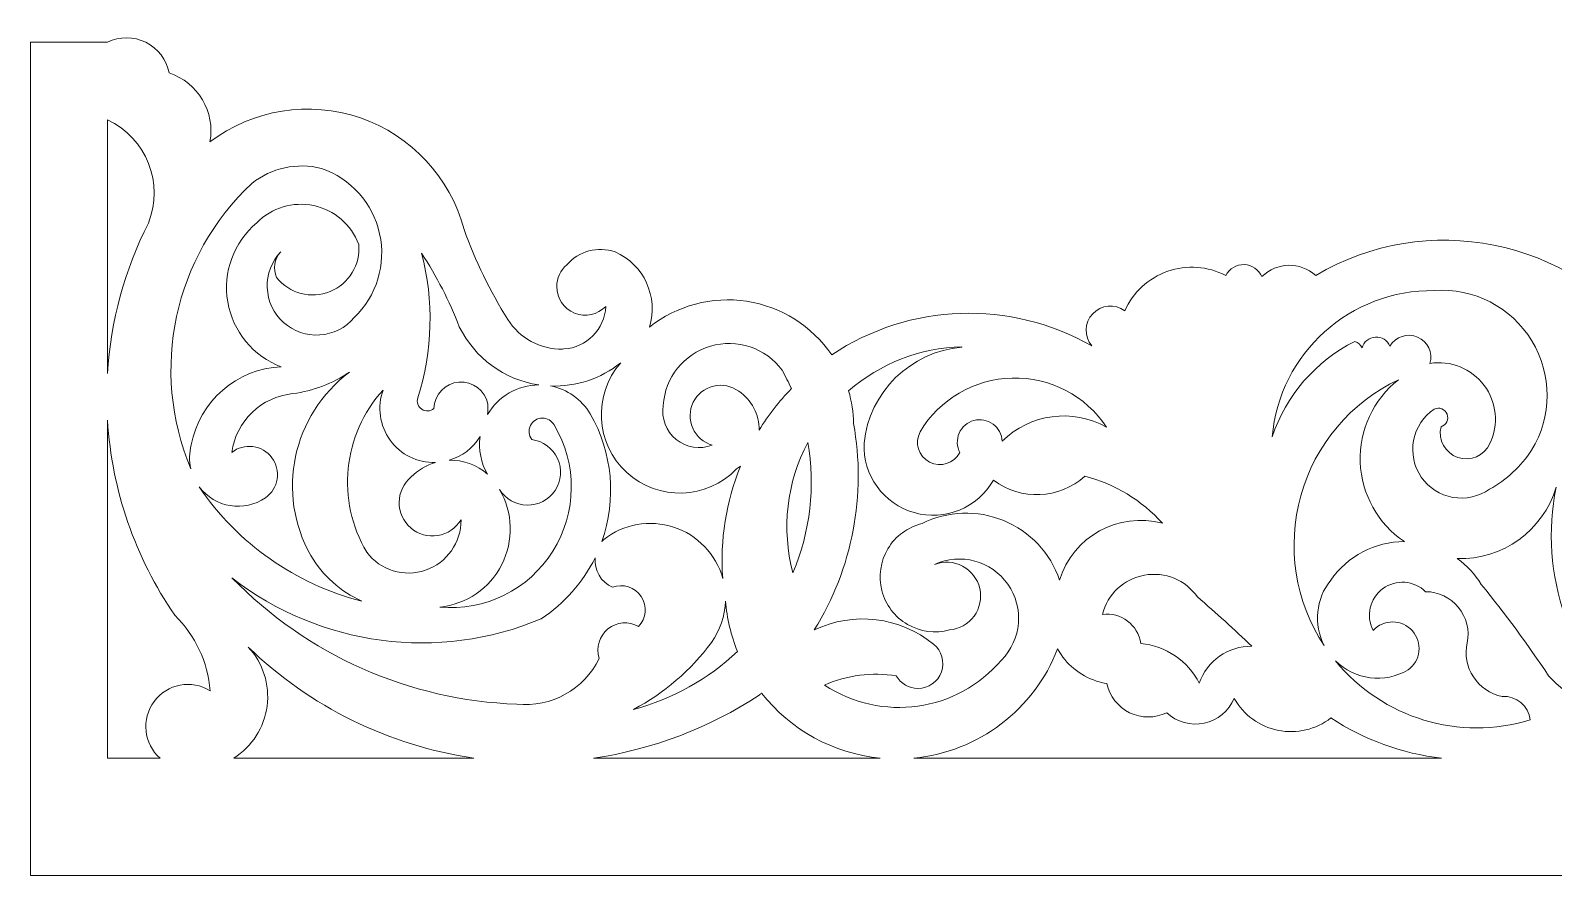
# Model space of a CAD drawing. Header units: millimetres. Extents: x 5492 to 5694, y 3685 to 3774.
# Drawn here: x 5492.2 to 5548.6, y 3685.5 to 3716.8 of the extents above; entities that cross this region are included whole.
import ezdxf

# ---------------------------------------------------------------- set-up
doc = ezdxf.new("R2010")
doc.units = ezdxf.units.MM
doc.header["$MEASUREMENT"] = 0
doc.layers.add('SITARA ALL', color=18, linetype='Continuous', true_color=0x000000)

msp = doc.modelspace()

# ---------------------------------------------------------------- linework, layer by layer
at = {"layer": 'SITARA ALL', "color": 1, "lineweight": 9, "true_color": 0xff0000}
for points, knots in [([(5592.227, 3716.796), (5599.029, 3716.793), (5605.627, 3714.451), (5610.912, 3710.169), (5613.261, 3708.487), (5615.791, 3707.075), (5618.456, 3705.959), (5619.719, 3705.362), (5621.225, 3705.707), (5622.102, 3706.796), (5622.043, 3707.151), (5622.174, 3707.512), (5622.447, 3707.748), (5622.72, 3707.984), (5623.096, 3708.06), (5623.44, 3707.951), (5623.859, 3708.61), (5624.619, 3708.97), (5625.394, 3708.879), (5626.169, 3708.788), (5626.824, 3708.259), (5627.079, 3707.521), (5628.061, 3707.614), (5628.966, 3706.977), (5629.213, 3706.021), (5629.488, 3706.807), (5630.316, 3707.257), (5631.126, 3707.062), (5631.935, 3706.867), (5632.466, 3706.09), (5632.354, 3705.264), (5635.207, 3709.1), (5640.503, 3710.157), (5644.615, 3707.721), (5645.184, 3708.239), (5646.059, 3708.221), (5646.607, 3707.681), (5646.723, 3707.942), (5646.979, 3708.113), (5647.264, 3708.122), (5647.55, 3708.131), (5647.816, 3707.975), (5647.948, 3707.721), (5648.612, 3708.067), (5649.391, 3708.123), (5650.099, 3707.876), (5650.807, 3707.629), (5651.381, 3707.1), (5651.686, 3706.416), (5652.053, 3706.686), (5652.565, 3706.638), (5652.876, 3706.306), (5653.188, 3705.974), (5653.201, 3705.46), (5652.908, 3705.111), (5655.921, 3706.84), (5659.656, 3706.711), (5662.544, 3704.781), (5663.273, 3705.852), (5664.416, 3706.571), (5665.697, 3706.766), (5666.977, 3706.961), (5668.282, 3706.613), (5669.297, 3705.808), (5668.95, 3706.925), (5669.5, 3708.126), (5670.572, 3708.595), (5671.208, 3708.818), (5671.917, 3708.627), (5672.356, 3708.115), (5672.593, 3707.915), (5672.73, 3707.619), (5672.73, 3707.309), (5672.73, 3706.879), (5672.469, 3706.491), (5672.07, 3706.33), (5671.671, 3706.168), (5671.214, 3706.265), (5670.915, 3706.574), (5670.955, 3705.729), (5671.624, 3705.049), (5672.469, 3704.999), (5672.469, 3704.999), (5672.514, 3704.996), (5672.514, 3704.996), (5673.336, 3704.98), (5674.106, 3705.395), (5674.543, 3706.091), (5675.202, 3707.141), (5675.745, 3708.259), (5676.162, 3709.426), (5676.674, 3711.358), (5678.117, 3712.908), (5680.006, 3713.558), (5681.896, 3714.209), (5683.987, 3713.874), (5685.579, 3712.668), (5685.373, 3713.778), (5686.021, 3714.87), (5687.093, 3715.223), (5687.187, 3715.714), (5687.504, 3716.133), (5687.951, 3716.357), (5688.397, 3716.581), (5688.923, 3716.583), (5689.372, 3716.364), (5689.372, 3716.364), (5692.227, 3716.364), (5692.227, 3716.364), (5692.227, 3716.364), (5692.227, 3689.842), (5692.227, 3689.842), (5692.227, 3689.842), (5692.227, 3685.496), (5692.227, 3685.496), (5692.227, 3685.496), (5592.227, 3685.496), (5592.227, 3685.496), (5592.227, 3685.496), (5492.227, 3685.496), (5492.227, 3685.496), (5492.227, 3685.496), (5492.227, 3689.842), (5492.227, 3689.842), (5492.227, 3689.842), (5492.227, 3716.364), (5492.227, 3716.364), (5492.227, 3716.364), (5495.081, 3716.364), (5495.081, 3716.364), (5495.53, 3716.583), (5496.056, 3716.581), (5496.503, 3716.357), (5496.949, 3716.133), (5497.266, 3715.714), (5497.36, 3715.223), (5498.432, 3714.871), (5499.079, 3713.778), (5498.874, 3712.668), (5500.466, 3713.875), (5502.557, 3714.208), (5504.447, 3713.558), (5506.336, 3712.908), (5507.778, 3711.358), (5508.291, 3709.426), (5508.709, 3708.259), (5509.251, 3707.141), (5509.91, 3706.091), (5510.347, 3705.395), (5511.117, 3704.979), (5511.939, 3704.996), (5511.939, 3704.996), (5511.984, 3704.999), (5511.984, 3704.999), (5512.829, 3705.05), (5513.499, 3705.728), (5513.538, 3706.574), (5513.239, 3706.265), (5512.782, 3706.169), (5512.383, 3706.33), (5511.984, 3706.491), (5511.723, 3706.879), (5511.723, 3707.309), (5511.723, 3707.619), (5511.86, 3707.915), (5512.097, 3708.115), (5512.536, 3708.628), (5513.245, 3708.818), (5513.881, 3708.595), (5514.954, 3708.127), (5515.502, 3706.926), (5515.156, 3705.808), (5516.171, 3706.614), (5517.476, 3706.961), (5518.756, 3706.766), (5520.037, 3706.572), (5521.18, 3705.852), (5521.909, 3704.781), (5524.796, 3706.712), (5528.531, 3706.839), (5531.545, 3705.111), (5531.251, 3705.46), (5531.266, 3705.973), (5531.577, 3706.306), (5531.888, 3706.638), (5532.4, 3706.685), (5532.767, 3706.416), (5533.072, 3707.1), (5533.647, 3707.629), (5534.354, 3707.876), (5535.062, 3708.123), (5535.841, 3708.067), (5536.506, 3707.721), (5536.637, 3707.975), (5536.903, 3708.131), (5537.189, 3708.122), (5537.475, 3708.114), (5537.73, 3707.942), (5537.847, 3707.681), (5538.393, 3708.221), (5539.269, 3708.238), (5539.838, 3707.721), (5543.948, 3710.162), (5549.243, 3709.097), (5552.099, 3705.264), (5551.986, 3706.09), (5552.518, 3706.867), (5553.328, 3707.062), (5554.137, 3707.258), (5554.964, 3706.807), (5555.241, 3706.021), (5555.486, 3706.977), (5556.392, 3707.613), (5557.375, 3707.521), (5557.628, 3708.259), (5558.284, 3708.787), (5559.059, 3708.879), (5559.834, 3708.971), (5560.594, 3708.61), (5561.014, 3707.951), (5561.357, 3708.061), (5561.733, 3707.983), (5562.006, 3707.748), (5562.279, 3707.512), (5562.41, 3707.151), (5562.352, 3706.796), (5563.229, 3705.708), (5564.734, 3705.361), (5565.997, 3705.959), (5568.662, 3707.075), (5571.192, 3708.487), (5573.541, 3710.169), (5578.825, 3714.452), (5585.424, 3716.792), (5592.227, 3716.796)], [0, 0, 0, 0, 0.012821, 0.012821, 0.012821, 0.025641, 0.025641, 0.025641, 0.038462, 0.038462, 0.038462, 0.051282, 0.051282, 0.051282, 0.064103, 0.064103, 0.064103, 0.076923, 0.076923, 0.076923, 0.089744, 0.089744, 0.089744, 0.102564, 0.102564, 0.102564, 0.115385, 0.115385, 0.115385, 0.128205, 0.128205, 0.128205, 0.141026, 0.141026, 0.141026, 0.153846, 0.153846, 0.153846, 0.166667, 0.166667, 0.166667, 0.179487, 0.179487, 0.179487, 0.192308, 0.192308, 0.192308, 0.205128, 0.205128, 0.205128, 0.217949, 0.217949, 0.217949, 0.230769, 0.230769, 0.230769, 0.24359, 0.24359, 0.24359, 0.25641, 0.25641, 0.25641, 0.269231, 0.269231, 0.269231, 0.282051, 0.282051, 0.282051, 0.294872, 0.294872, 0.294872, 0.307692, 0.307692, 0.307692, 0.320513, 0.320513, 0.320513, 0.333333, 0.333333, 0.333333, 0.346154, 0.346154, 0.346154, 0.358974, 0.358974, 0.358974, 0.371795, 0.371795, 0.371795, 0.384615, 0.384615, 0.384615, 0.397436, 0.397436, 0.397436, 0.410256, 0.410256, 0.410256, 0.423077, 0.423077, 0.423077, 0.435897, 0.435897, 0.435897, 0.448718, 0.448718, 0.448718, 0.461538, 0.461538, 0.461538, 0.474359, 0.474359, 0.474359, 0.487179, 0.487179, 0.487179, 0.5, 0.5, 0.5, 0.512821, 0.512821, 0.512821, 0.525641, 0.525641, 0.525641, 0.538462, 0.538462, 0.538462, 0.551282, 0.551282, 0.551282, 0.564103, 0.564103, 0.564103, 0.576923, 0.576923, 0.576923, 0.589744, 0.589744, 0.589744, 0.602564, 0.602564, 0.602564, 0.615385, 0.615385, 0.615385, 0.628205, 0.628205, 0.628205, 0.641026, 0.641026, 0.641026, 0.653846, 0.653846, 0.653846, 0.666667, 0.666667, 0.666667, 0.679487, 0.679487, 0.679487, 0.692308, 0.692308, 0.692308, 0.705128, 0.705128, 0.705128, 0.717949, 0.717949, 0.717949, 0.730769, 0.730769, 0.730769, 0.74359, 0.74359, 0.74359, 0.75641, 0.75641, 0.75641, 0.769231, 0.769231, 0.769231, 0.782051, 0.782051, 0.782051, 0.794872, 0.794872, 0.794872, 0.807692, 0.807692, 0.807692, 0.820513, 0.820513, 0.820513, 0.833333, 0.833333, 0.833333, 0.846154, 0.846154, 0.846154, 0.858974, 0.858974, 0.858974, 0.871795, 0.871795, 0.871795, 0.884615, 0.884615, 0.884615, 0.897436, 0.897436, 0.897436, 0.910256, 0.910256, 0.910256, 0.923077, 0.923077, 0.923077, 0.935897, 0.935897, 0.935897, 0.948718, 0.948718, 0.948718, 0.961538, 0.961538, 0.961538, 0.974359, 0.974359, 0.974359, 0.987179, 0.987179, 0.987179, 1, 1, 1, 1]), ([(5495.081, 3713.483), (5495.081, 3713.483), (5495.081, 3704.087), (5495.081, 3704.087), (5495.199, 3706.029), (5495.715, 3707.927), (5496.595, 3709.662), (5497.184, 3711.136), (5496.521, 3712.813), (5495.081, 3713.483)], [0, 0, 0, 0, 0.333333, 0.333333, 0.333333, 0.666667, 0.666667, 0.666667, 1, 1, 1, 1]), ([(5503.003, 3711.688), (5502.103, 3711.914), (5501.15, 3711.708), (5500.424, 3711.13), (5497.54, 3708.423), (5496.638, 3704.215), (5498.165, 3700.566), (5498.098, 3700.858), (5498.105, 3701.162), (5498.184, 3701.451), (5498.487, 3703.072), (5499.871, 3704.269), (5501.518, 3704.338), (5500.477, 3704.73), (5499.722, 3705.647), (5499.535, 3706.744), (5499.348, 3707.841), (5499.759, 3708.956), (5500.612, 3709.671), (5501.158, 3710.229), (5501.953, 3710.47), (5502.718, 3710.309), (5503.482, 3710.147), (5504.111, 3709.606), (5504.386, 3708.874), (5504.456, 3708.122), (5504.024, 3707.413), (5503.325, 3707.129), (5502.625, 3706.844), (5501.821, 3707.053), (5501.347, 3707.641), (5501.2, 3707.964), (5501.262, 3708.343), (5501.503, 3708.603), (5501.162, 3708.246), (5500.979, 3707.766), (5500.998, 3707.272), (5501.016, 3706.778), (5501.234, 3706.313), (5501.601, 3705.982), (5501.969, 3705.652), (5502.454, 3705.484), (5502.948, 3705.518), (5503.441, 3705.552), (5503.899, 3705.783), (5504.218, 3706.161), (5505.052, 3706.961), (5505.41, 3708.137), (5505.161, 3709.266), (5504.913, 3710.394), (5504.096, 3711.312), (5503.003, 3711.688)], [0, 0, 0, 0, 0.058824, 0.058824, 0.058824, 0.117647, 0.117647, 0.117647, 0.176471, 0.176471, 0.176471, 0.235294, 0.235294, 0.235294, 0.294118, 0.294118, 0.294118, 0.352941, 0.352941, 0.352941, 0.411765, 0.411765, 0.411765, 0.470588, 0.470588, 0.470588, 0.529412, 0.529412, 0.529412, 0.588235, 0.588235, 0.588235, 0.647059, 0.647059, 0.647059, 0.705882, 0.705882, 0.705882, 0.764706, 0.764706, 0.764706, 0.823529, 0.823529, 0.823529, 0.882353, 0.882353, 0.882353, 0.941176, 0.941176, 0.941176, 1, 1, 1, 1]), ([(5506.712, 3708.549), (5507.179, 3706.787), (5507.131, 3704.927), (5506.575, 3703.192), (5506.522, 3703.032), (5506.583, 3702.858), (5506.723, 3702.766), (5506.863, 3702.673), (5507.047, 3702.686), (5507.173, 3702.797), (5507.187, 3703.311), (5507.588, 3703.732), (5508.101, 3703.773), (5508.614, 3703.813), (5509.075, 3703.459), (5509.17, 3702.953), (5509.179, 3702.826), (5509.177, 3702.699), (5509.163, 3702.574), (5509.555, 3703.247), (5510.274, 3703.663), (5511.053, 3703.67), (5509.78, 3703.861), (5508.682, 3704.665), (5508.113, 3705.819), (5507.745, 3706.776), (5507.275, 3707.691), (5506.712, 3708.549)], [0, 0, 0, 0, 0.111111, 0.111111, 0.111111, 0.222222, 0.222222, 0.222222, 0.333333, 0.333333, 0.333333, 0.444444, 0.444444, 0.444444, 0.555556, 0.555556, 0.555556, 0.666667, 0.666667, 0.666667, 0.777778, 0.777778, 0.777778, 0.888889, 0.888889, 0.888889, 1, 1, 1, 1]), ([(5544.232, 3707.161), (5541.118, 3707.204), (5538.498, 3704.845), (5538.224, 3701.742), (5538.738, 3703.278), (5539.837, 3704.55), (5541.282, 3705.281), (5541.406, 3705.246), (5541.507, 3705.155), (5541.556, 3705.036), (5541.616, 3705.263), (5541.814, 3705.426), (5542.048, 3705.442), (5542.282, 3705.457), (5542.5, 3705.321), (5542.589, 3705.104), (5542.795, 3705.459), (5543.235, 3705.604), (5543.612, 3705.441), (5543.99, 3705.278), (5544.185, 3704.858), (5544.067, 3704.464), (5544.836, 3704.588), (5545.61, 3704.275), (5546.076, 3703.652), (5546.543, 3703.029), (5546.625, 3702.198), (5546.29, 3701.495), (5546.087, 3701.042), (5545.57, 3700.819), (5545.1, 3700.981), (5544.631, 3701.143), (5544.362, 3701.637), (5544.481, 3702.119), (5544.574, 3702.148), (5544.65, 3702.214), (5544.693, 3702.302), (5544.735, 3702.389), (5544.74, 3702.49), (5544.705, 3702.58), (5544.671, 3702.671), (5544.6, 3702.743), (5544.511, 3702.781), (5544.421, 3702.818), (5544.32, 3702.816), (5544.232, 3702.776), (5543.831, 3702.508), (5543.554, 3702.09), (5543.464, 3701.615), (5543.373, 3701.141), (5543.476, 3700.653), (5543.75, 3700.255), (5544.024, 3699.858), (5544.446, 3699.587), (5544.921, 3699.504), (5545.396, 3699.42), (5545.883, 3699.529), (5546.277, 3699.808), (5546.907, 3700.152), (5547.442, 3700.646), (5547.836, 3701.246), (5548.599, 3702.491), (5548.601, 3704.058), (5547.841, 3705.305), (5547.081, 3706.552), (5545.688, 3707.269), (5544.232, 3707.161)], [0, 0, 0, 0, 0.045455, 0.045455, 0.045455, 0.090909, 0.090909, 0.090909, 0.136364, 0.136364, 0.136364, 0.181818, 0.181818, 0.181818, 0.227273, 0.227273, 0.227273, 0.272727, 0.272727, 0.272727, 0.318182, 0.318182, 0.318182, 0.363636, 0.363636, 0.363636, 0.409091, 0.409091, 0.409091, 0.454545, 0.454545, 0.454545, 0.5, 0.5, 0.5, 0.545455, 0.545455, 0.545455, 0.590909, 0.590909, 0.590909, 0.636364, 0.636364, 0.636364, 0.681818, 0.681818, 0.681818, 0.727273, 0.727273, 0.727273, 0.772727, 0.772727, 0.772727, 0.818182, 0.818182, 0.818182, 0.863636, 0.863636, 0.863636, 0.909091, 0.909091, 0.909091, 0.954545, 0.954545, 0.954545, 1, 1, 1, 1]), ([(5520.073, 3704.21), (5519.463, 3705.037), (5518.401, 3705.395), (5517.415, 3705.104), (5516.429, 3704.813), (5515.731, 3703.937), (5515.668, 3702.911), (5515.59, 3702.434), (5515.773, 3701.953), (5516.148, 3701.649), (5516.523, 3701.345), (5517.031, 3701.264), (5517.481, 3701.437), (5517.16, 3701.53), (5516.895, 3701.761), (5516.76, 3702.067), (5516.624, 3702.373), (5516.632, 3702.724), (5516.78, 3703.024), (5516.928, 3703.325), (5517.202, 3703.544), (5517.527, 3703.623), (5517.853, 3703.702), (5518.197, 3703.633), (5518.466, 3703.434), (5518.944, 3703.112), (5519.226, 3702.569), (5519.217, 3701.993), (5519.56, 3702.547), (5519.961, 3703.062), (5520.413, 3703.531), (5520.31, 3703.762), (5520.196, 3703.988), (5520.073, 3704.21)], [0, 0, 0, 0, 0.090909, 0.090909, 0.090909, 0.181818, 0.181818, 0.181818, 0.272727, 0.272727, 0.272727, 0.363636, 0.363636, 0.363636, 0.454545, 0.454545, 0.454545, 0.545455, 0.545455, 0.545455, 0.636364, 0.636364, 0.636364, 0.727273, 0.727273, 0.727273, 0.818182, 0.818182, 0.818182, 0.909091, 0.909091, 0.909091, 1, 1, 1, 1]), ([(5549.824, 3705.387), (5550.359, 3703.726), (5550.527, 3701.968), (5550.316, 3700.235), (5550.224, 3699.225), (5550.147, 3698.214), (5550.086, 3697.202), (5550.01, 3695.678), (5550.964, 3694.293), (5552.416, 3693.824), (5552.877, 3693.667), (5553.384, 3693.75), (5553.771, 3694.045), (5554.157, 3694.341), (5554.37, 3694.809), (5554.338, 3695.294), (5554.166, 3695.02), (5553.875, 3694.841), (5553.552, 3694.812), (5553.229, 3694.783), (5552.91, 3694.907), (5552.692, 3695.146), (5552.473, 3695.386), (5552.379, 3695.714), (5552.437, 3696.033), (5552.495, 3696.352), (5552.699, 3696.626), (5552.988, 3696.773), (5553.733, 3697.175), (5554.651, 3697.055), (5555.268, 3696.476), (5555.885, 3695.897), (5556.062, 3694.987), (5555.707, 3694.219), (5555.038, 3692.867), (5553.58, 3692.09), (5552.084, 3692.285), (5550.587, 3692.48), (5549.38, 3693.607), (5549.079, 3695.085), (5548.536, 3696.622), (5548.421, 3698.279), (5548.745, 3699.877), (5548.263, 3698.27), (5546.759, 3697.187), (5545.082, 3697.236), (5545.439, 3696.979), (5545.741, 3696.654), (5545.971, 3696.28), (5546.855, 3695.191), (5547.688, 3694.061), (5548.467, 3692.895), (5549.819, 3691.39), (5552.008, 3690.978), (5553.813, 3691.89), (5557.565, 3693.309), (5561.015, 3695.42), (5563.987, 3698.114), (5562.379, 3696.685), (5560.243, 3696), (5558.104, 3696.224), (5555.965, 3696.449), (5554.018, 3697.565), (5552.742, 3699.296), (5552.235, 3700.283), (5552.296, 3701.466), (5552.9, 3702.396), (5553.505, 3703.326), (5554.563, 3703.86), (5555.67, 3703.797), (5555.785, 3703.776), (5555.896, 3703.743), (5556.003, 3703.698), (5555.857, 3703.878), (5555.726, 3704.069), (5555.611, 3704.271), (5555.446, 3704.48), (5555.323, 3704.72), (5555.251, 3704.977), (5555.141, 3704.64), (5554.922, 3704.348), (5554.63, 3704.146), (5553.837, 3703.638), (5552.868, 3703.484), (5551.957, 3703.719), (5551.045, 3703.954), (5550.272, 3704.559), (5549.824, 3705.387)], [0, 0, 0, 0, 0.034483, 0.034483, 0.034483, 0.068966, 0.068966, 0.068966, 0.103448, 0.103448, 0.103448, 0.137931, 0.137931, 0.137931, 0.172414, 0.172414, 0.172414, 0.206897, 0.206897, 0.206897, 0.241379, 0.241379, 0.241379, 0.275862, 0.275862, 0.275862, 0.310345, 0.310345, 0.310345, 0.344828, 0.344828, 0.344828, 0.37931, 0.37931, 0.37931, 0.413793, 0.413793, 0.413793, 0.448276, 0.448276, 0.448276, 0.482759, 0.482759, 0.482759, 0.517241, 0.517241, 0.517241, 0.551724, 0.551724, 0.551724, 0.586207, 0.586207, 0.586207, 0.62069, 0.62069, 0.62069, 0.655172, 0.655172, 0.655172, 0.689655, 0.689655, 0.689655, 0.724138, 0.724138, 0.724138, 0.758621, 0.758621, 0.758621, 0.793103, 0.793103, 0.793103, 0.827586, 0.827586, 0.827586, 0.862069, 0.862069, 0.862069, 0.896552, 0.896552, 0.896552, 0.931034, 0.931034, 0.931034, 0.965517, 0.965517, 0.965517, 1, 1, 1, 1]), ([(5526.732, 3705.082), (5525.185, 3705.04), (5523.702, 3704.462), (5522.536, 3703.446), (5522.648, 3703.055), (5522.709, 3702.651), (5522.717, 3702.244), (5523.198, 3699.602), (5522.679, 3696.874), (5521.263, 3694.593), (5522.714, 3695.29), (5524.438, 3695.082), (5525.683, 3694.062), (5525.987, 3693.817), (5526.103, 3693.406), (5525.973, 3693.038), (5525.843, 3692.67), (5525.494, 3692.423), (5525.103, 3692.423), (5524.771, 3692.423), (5524.464, 3692.603), (5524.3, 3692.893), (5523.4, 3693.036), (5522.478, 3692.919), (5521.643, 3692.553), (5523.749, 3691.159), (5526.561, 3691.553), (5528.198, 3693.477), (5528.945, 3694.233), (5529.044, 3695.415), (5528.433, 3696.284), (5527.822, 3697.154), (5526.677, 3697.463), (5525.712, 3697.016), (5526.052, 3697.149), (5526.433, 3697.127), (5526.755, 3696.956), (5527.078, 3696.786), (5527.311, 3696.483), (5527.393, 3696.128), (5527.474, 3695.772), (5527.397, 3695.399), (5527.182, 3695.104), (5526.967, 3694.81), (5526.634, 3694.624), (5526.27, 3694.594), (5525.745, 3694.451), (5525.185, 3694.525), (5524.715, 3694.798), (5524.245, 3695.071), (5523.903, 3695.524), (5523.767, 3696.051), (5523.631, 3696.577), (5523.712, 3697.136), (5523.991, 3697.603), (5524.271, 3698.07), (5524.728, 3698.405), (5525.256, 3698.534), (5526.2, 3699.006), (5527.303, 3699.045), (5528.279, 3698.644), (5529.255, 3698.242), (5530.01, 3697.437), (5530.349, 3696.438), (5530.841, 3698.052), (5532.529, 3698.984), (5534.158, 3698.543), (5533.397, 3699.398), (5532.396, 3700.005), (5531.286, 3700.284), (5530.338, 3699.432), (5528.917, 3699.374), (5527.901, 3700.143), (5527.319, 3699.113), (5526.105, 3698.615), (5524.966, 3698.938), (5523.827, 3699.262), (5523.058, 3700.325), (5523.105, 3701.508), (5523.303, 3703.407), (5524.824, 3704.9), (5526.726, 3705.065), (5526.726, 3705.065), (5526.732, 3705.082), (5526.732, 3705.082)], [0, 0, 0, 0, 0.035714, 0.035714, 0.035714, 0.071429, 0.071429, 0.071429, 0.107143, 0.107143, 0.107143, 0.142857, 0.142857, 0.142857, 0.178571, 0.178571, 0.178571, 0.214286, 0.214286, 0.214286, 0.25, 0.25, 0.25, 0.285714, 0.285714, 0.285714, 0.321429, 0.321429, 0.321429, 0.357143, 0.357143, 0.357143, 0.392857, 0.392857, 0.392857, 0.428571, 0.428571, 0.428571, 0.464286, 0.464286, 0.464286, 0.5, 0.5, 0.5, 0.535714, 0.535714, 0.535714, 0.571429, 0.571429, 0.571429, 0.607143, 0.607143, 0.607143, 0.642857, 0.642857, 0.642857, 0.678571, 0.678571, 0.678571, 0.714286, 0.714286, 0.714286, 0.75, 0.75, 0.75, 0.785714, 0.785714, 0.785714, 0.821429, 0.821429, 0.821429, 0.857143, 0.857143, 0.857143, 0.892857, 0.892857, 0.892857, 0.928571, 0.928571, 0.928571, 0.964286, 0.964286, 0.964286, 1, 1, 1, 1]), ([(5504.046, 3704.139), (5503.417, 3703.717), (5502.7, 3703.446), (5501.949, 3703.346), (5500.782, 3703.231), (5499.845, 3702.333), (5499.684, 3701.171), (5499.907, 3701.344), (5500.189, 3701.42), (5500.469, 3701.383), (5500.748, 3701.345), (5501, 3701.196), (5501.169, 3700.971), (5501.337, 3700.745), (5501.408, 3700.461), (5501.364, 3700.182), (5501.321, 3699.904), (5501.168, 3699.655), (5500.939, 3699.491), (5500.145, 3698.942), (5499.058, 3699.121), (5498.479, 3699.892), (5499.901, 3697.791), (5502.043, 3696.285), (5504.502, 3695.659), (5503.714, 3696.016), (5503.053, 3696.606), (5502.61, 3697.349), (5501.311, 3699.649), (5501.928, 3702.56), (5504.046, 3704.139)], [0, 0, 0, 0, 0.1, 0.1, 0.1, 0.2, 0.2, 0.2, 0.3, 0.3, 0.3, 0.4, 0.4, 0.4, 0.5, 0.5, 0.5, 0.6, 0.6, 0.6, 0.7, 0.7, 0.7, 0.8, 0.8, 0.8, 0.9, 0.9, 0.9, 1, 1, 1, 1]), ([(5514.093, 3704.488), (5513.359, 3703.9), (5512.437, 3703.595), (5511.496, 3703.629), (5512.107, 3703.509), (5512.639, 3703.136), (5512.962, 3702.603), (5513.79, 3701.165), (5513.948, 3699.434), (5513.395, 3697.868), (5513.416, 3697.893), (5513.438, 3697.917), (5513.461, 3697.939), (5514.192, 3698.517), (5515.165, 3698.69), (5516.051, 3698.402), (5516.937, 3698.113), (5517.621, 3697.399), (5517.872, 3696.502), (5517.767, 3697.919), (5517.994, 3699.342), (5518.534, 3700.656), (5518.485, 3700.62), (5518.434, 3700.586), (5518.382, 3700.555), (5517.288, 3699.414), (5515.481, 3699.359), (5514.316, 3700.426), (5513.15, 3701.494), (5513.053, 3703.299), (5514.093, 3704.488)], [0, 0, 0, 0, 0.1, 0.1, 0.1, 0.2, 0.2, 0.2, 0.3, 0.3, 0.3, 0.4, 0.4, 0.4, 0.5, 0.5, 0.5, 0.6, 0.6, 0.6, 0.7, 0.7, 0.7, 0.8, 0.8, 0.8, 0.9, 0.9, 0.9, 1, 1, 1, 1]), ([(5532.092, 3702.1), (5531.315, 3703.27), (5529.993, 3703.958), (5528.589, 3703.924), (5527.186, 3703.889), (5525.899, 3703.138), (5525.18, 3701.931), (5524.968, 3701.524), (5525.125, 3701.022), (5525.532, 3700.809), (5525.939, 3700.597), (5526.441, 3700.752), (5526.655, 3701.159), (5526.538, 3701.383), (5526.529, 3701.648), (5526.63, 3701.879), (5526.732, 3702.111), (5526.933, 3702.284), (5527.177, 3702.35), (5527.421, 3702.415), (5527.681, 3702.367), (5527.885, 3702.218), (5528.089, 3702.069), (5528.215, 3701.835), (5528.226, 3701.582), (5529.253, 3702.601), (5530.833, 3702.811), (5532.092, 3702.1)], [0, 0, 0, 0, 0.111111, 0.111111, 0.111111, 0.222222, 0.222222, 0.222222, 0.333333, 0.333333, 0.333333, 0.444444, 0.444444, 0.444444, 0.555556, 0.555556, 0.555556, 0.666667, 0.666667, 0.666667, 0.777778, 0.777778, 0.777778, 0.888889, 0.888889, 0.888889, 1, 1, 1, 1]), ([(5542.903, 3703.86), (5541.132, 3703.018), (5539.813, 3701.452), (5539.285, 3699.564), (5538.758, 3697.675), (5539.073, 3695.653), (5540.151, 3694.015), (5539.747, 3694.798), (5539.843, 3695.747), (5540.394, 3696.434), (5541.015, 3697.328), (5542.035, 3697.863), (5543.123, 3697.866), (5542.139, 3698.527), (5541.531, 3699.621), (5541.487, 3700.806), (5541.443, 3701.992), (5541.97, 3703.127), (5542.903, 3703.86)], [0, 0, 0, 0, 0.166667, 0.166667, 0.166667, 0.333333, 0.333333, 0.333333, 0.5, 0.5, 0.5, 0.666667, 0.666667, 0.666667, 0.833333, 0.833333, 0.833333, 1, 1, 1, 1]), ([(5505.29, 3703.479), (5503.792, 3701.825), (5503.545, 3699.391), (5504.682, 3697.471), (5505.19, 3696.802), (5506.069, 3696.534), (5506.863, 3696.807), (5507.658, 3697.081), (5508.187, 3697.832), (5508.176, 3698.672), (5507.989, 3698.359), (5507.674, 3698.145), (5507.314, 3698.087), (5506.955, 3698.028), (5506.588, 3698.132), (5506.312, 3698.37), (5506.036, 3698.607), (5505.879, 3698.955), (5505.883, 3699.319), (5505.887, 3699.683), (5506.052, 3700.027), (5506.333, 3700.258), (5506.58, 3700.511), (5506.888, 3700.696), (5507.227, 3700.795), (5506.565, 3700.777), (5505.937, 3701.088), (5505.549, 3701.625), (5505.161, 3702.162), (5505.065, 3702.856), (5505.29, 3703.479)], [0, 0, 0, 0, 0.1, 0.1, 0.1, 0.2, 0.2, 0.2, 0.3, 0.3, 0.3, 0.4, 0.4, 0.4, 0.5, 0.5, 0.5, 0.6, 0.6, 0.6, 0.7, 0.7, 0.7, 0.8, 0.8, 0.8, 0.9, 0.9, 0.9, 1, 1, 1, 1]), ([(5511.624, 3702.184), (5511.536, 3702.341), (5511.371, 3702.438), (5511.191, 3702.438), (5511.003, 3702.438), (5510.832, 3702.332), (5510.748, 3702.164), (5510.664, 3701.996), (5510.682, 3701.795), (5510.795, 3701.645), (5511.214, 3701.592), (5511.577, 3701.326), (5511.753, 3700.942), (5511.929, 3700.557), (5511.894, 3700.109), (5511.659, 3699.757), (5511.429, 3699.411), (5511.037, 3699.206), (5510.621, 3699.214), (5510.205, 3699.221), (5509.822, 3699.441), (5509.604, 3699.795), (5510.102, 3698.942), (5510.132, 3697.893), (5509.685, 3697.013), (5509.237, 3696.132), (5508.372, 3695.539), (5507.389, 3695.439), (5509.065, 3695.286), (5510.683, 3696.086), (5511.578, 3697.511), (5512.472, 3698.936), (5512.491, 3700.742), (5511.624, 3702.184)], [0, 0, 0, 0, 0.090909, 0.090909, 0.090909, 0.181818, 0.181818, 0.181818, 0.272727, 0.272727, 0.272727, 0.363636, 0.363636, 0.363636, 0.454545, 0.454545, 0.454545, 0.545455, 0.545455, 0.545455, 0.636364, 0.636364, 0.636364, 0.727273, 0.727273, 0.727273, 0.818182, 0.818182, 0.818182, 0.909091, 0.909091, 0.909091, 1, 1, 1, 1]), ([(5495.081, 3702.358), (5495.081, 3702.358), (5495.081, 3689.842), (5495.081, 3689.842), (5495.081, 3689.842), (5497.03, 3689.842), (5497.03, 3689.842), (5496.421, 3690.377), (5496.324, 3691.292), (5496.807, 3691.943), (5497.29, 3692.595), (5498.193, 3692.767), (5498.882, 3692.34), (5498.799, 3693.4), (5498.334, 3694.395), (5497.573, 3695.138), (5496.101, 3697.273), (5495.239, 3699.77), (5495.081, 3702.358)], [0, 0, 0, 0, 0.166667, 0.166667, 0.166667, 0.333333, 0.333333, 0.333333, 0.5, 0.5, 0.5, 0.666667, 0.666667, 0.666667, 0.833333, 0.833333, 0.833333, 1, 1, 1, 1]), ([(5508.882, 3701.753), (5508.623, 3701.329), (5508.215, 3701.016), (5507.739, 3700.876), (5508.259, 3700.891), (5508.766, 3700.707), (5509.156, 3700.361), (5508.914, 3700.782), (5508.818, 3701.272), (5508.882, 3701.753)], [0, 0, 0, 0, 0.333333, 0.333333, 0.333333, 0.666667, 0.666667, 0.666667, 1, 1, 1, 1]), ([(5521.023, 3701.539), (5520.238, 3700.056), (5520.04, 3698.334), (5520.47, 3696.713), (5521.118, 3698.234), (5521.31, 3699.91), (5521.023, 3701.539)], [0, 0, 0, 0, 0.5, 0.5, 0.5, 1, 1, 1, 1]), ([(5513.143, 3697.267), (5512.694, 3696.349), (5512.006, 3695.568), (5511.151, 3695.008), (5507.34, 3693.403), (5502.955, 3693.985), (5499.692, 3696.524), (5502.475, 3693.66), (5506.254, 3691.984), (5510.245, 3691.844), (5511.518, 3691.708), (5512.739, 3692.386), (5513.294, 3693.541), (5513.167, 3693.936), (5513.297, 3694.369), (5513.62, 3694.63), (5513.943, 3694.891), (5514.393, 3694.926), (5514.753, 3694.718), (5515.039, 3695.021), (5515.08, 3695.481), (5514.85, 3695.828), (5514.62, 3696.176), (5514.182, 3696.32), (5513.791, 3696.175), (5513.362, 3696.36), (5513.1, 3696.802), (5513.143, 3697.267)], [0, 0, 0, 0, 0.111111, 0.111111, 0.111111, 0.222222, 0.222222, 0.222222, 0.333333, 0.333333, 0.333333, 0.444444, 0.444444, 0.444444, 0.555556, 0.555556, 0.555556, 0.666667, 0.666667, 0.666667, 0.777778, 0.777778, 0.777778, 0.888889, 0.888889, 0.888889, 1, 1, 1, 1]), ([(5535.459, 3695.813), (5535.017, 3696.444), (5534.248, 3696.76), (5533.49, 3696.621), (5532.731, 3696.482), (5532.124, 3695.915), (5531.934, 3695.168), (5532.622, 3695.26), (5533.257, 3694.78), (5533.357, 3694.093), (5534.285, 3694.007), (5535.105, 3693.45), (5535.527, 3692.62), (5535.805, 3693.452), (5536.595, 3694.006), (5537.473, 3693.987), (5536.819, 3694.614), (5536.148, 3695.223), (5535.459, 3695.813)], [0, 0, 0, 0, 0.166667, 0.166667, 0.166667, 0.333333, 0.333333, 0.333333, 0.5, 0.5, 0.5, 0.666667, 0.666667, 0.666667, 0.833333, 0.833333, 0.833333, 1, 1, 1, 1]), ([(5543.91, 3696.009), (5543.481, 3696.43), (5542.811, 3696.478), (5542.326, 3696.122), (5541.842, 3695.766), (5541.687, 3695.112), (5541.962, 3694.577), (5542.151, 3694.78), (5542.417, 3694.894), (5542.695, 3694.891), (5542.972, 3694.887), (5543.236, 3694.766), (5543.42, 3694.558), (5543.603, 3694.35), (5543.691, 3694.074), (5543.66, 3693.798), (5543.629, 3693.522), (5543.483, 3693.272), (5543.258, 3693.11), (5542.388, 3692.602), (5541.284, 3692.742), (5540.567, 3693.45), (5542.308, 3691.322), (5545.158, 3690.456), (5547.788, 3691.259), (5547.729, 3691.781), (5547.269, 3692.164), (5546.745, 3692.127), (5546.307, 3692.215), (5545.923, 3692.475), (5545.679, 3692.85), (5545.436, 3693.224), (5545.354, 3693.681), (5545.451, 3694.117), (5545.544, 3694.581), (5545.425, 3695.061), (5545.127, 3695.427), (5544.828, 3695.793), (5544.382, 3696.007), (5543.91, 3696.009)], [0, 0, 0, 0, 0.076923, 0.076923, 0.076923, 0.153846, 0.153846, 0.153846, 0.230769, 0.230769, 0.230769, 0.307692, 0.307692, 0.307692, 0.384615, 0.384615, 0.384615, 0.461538, 0.461538, 0.461538, 0.538462, 0.538462, 0.538462, 0.615385, 0.615385, 0.615385, 0.692308, 0.692308, 0.692308, 0.769231, 0.769231, 0.769231, 0.846154, 0.846154, 0.846154, 0.923077, 0.923077, 0.923077, 1, 1, 1, 1]), ([(5517.973, 3695.663), (5517.955, 3695.112), (5517.774, 3694.578), (5517.453, 3694.129), (5516.69, 3693.097), (5515.703, 3692.249), (5514.567, 3691.65), (5516.01, 3692.031), (5517.334, 3692.768), (5518.418, 3693.794), (5518.176, 3694.391), (5518.026, 3695.021), (5517.973, 3695.663)], [0, 0, 0, 0, 0.25, 0.25, 0.25, 0.5, 0.5, 0.5, 0.75, 0.75, 0.75, 1, 1, 1, 1]), ([(5500.293, 3693.957), (5500.84, 3693.37), (5501.096, 3692.569), (5500.993, 3691.774), (5500.889, 3690.978), (5500.436, 3690.27), (5499.757, 3689.842), (5499.757, 3689.842), (5508.657, 3689.842), (5508.657, 3689.842), (5505.508, 3690.305), (5502.582, 3691.745), (5500.293, 3693.957)], [0, 0, 0, 0, 0.25, 0.25, 0.25, 0.5, 0.5, 0.5, 0.75, 0.75, 0.75, 1, 1, 1, 1]), ([(5530.277, 3693.893), (5529.41, 3691.646), (5527.348, 3690.078), (5524.952, 3689.842), (5524.952, 3689.842), (5544.501, 3689.842), (5544.501, 3689.842), (5543.038, 3690.014), (5541.635, 3690.525), (5540.404, 3691.333), (5539.85, 3690.903), (5539.135, 3690.736), (5538.446, 3690.874), (5537.758, 3691.013), (5537.164, 3691.445), (5536.82, 3692.057), (5536.622, 3691.587), (5536.206, 3691.244), (5535.707, 3691.138), (5535.209, 3691.033), (5534.69, 3691.179), (5534.319, 3691.528), (5533.886, 3691.316), (5533.379, 3691.316), (5532.946, 3691.527), (5532.513, 3691.738), (5532.201, 3692.138), (5532.101, 3692.609), (5531.971, 3692.629), (5531.843, 3692.659), (5531.718, 3692.7), (5531.103, 3692.899), (5530.587, 3693.326), (5530.277, 3693.893)], [0, 0, 0, 0, 0.090909, 0.090909, 0.090909, 0.181818, 0.181818, 0.181818, 0.272727, 0.272727, 0.272727, 0.363636, 0.363636, 0.363636, 0.454545, 0.454545, 0.454545, 0.545455, 0.545455, 0.545455, 0.636364, 0.636364, 0.636364, 0.727273, 0.727273, 0.727273, 0.818182, 0.818182, 0.818182, 0.909091, 0.909091, 0.909091, 1, 1, 1, 1]), ([(5519.308, 3692.255), (5519.28, 3692.23), (5519.252, 3692.205), (5519.224, 3692.18), (5517.371, 3690.963), (5515.273, 3690.164), (5513.08, 3689.842), (5513.08, 3689.842), (5523.704, 3689.842), (5523.704, 3689.842), (5521.971, 3690.012), (5520.382, 3690.885), (5519.308, 3692.255)], [0, 0, 0, 0, 0.25, 0.25, 0.25, 0.5, 0.5, 0.5, 0.75, 0.75, 0.75, 1, 1, 1, 1])]:
    msp.add_open_spline(points, degree=3, knots=knots, dxfattribs=at)

doc.saveas('drawing.dxf')
